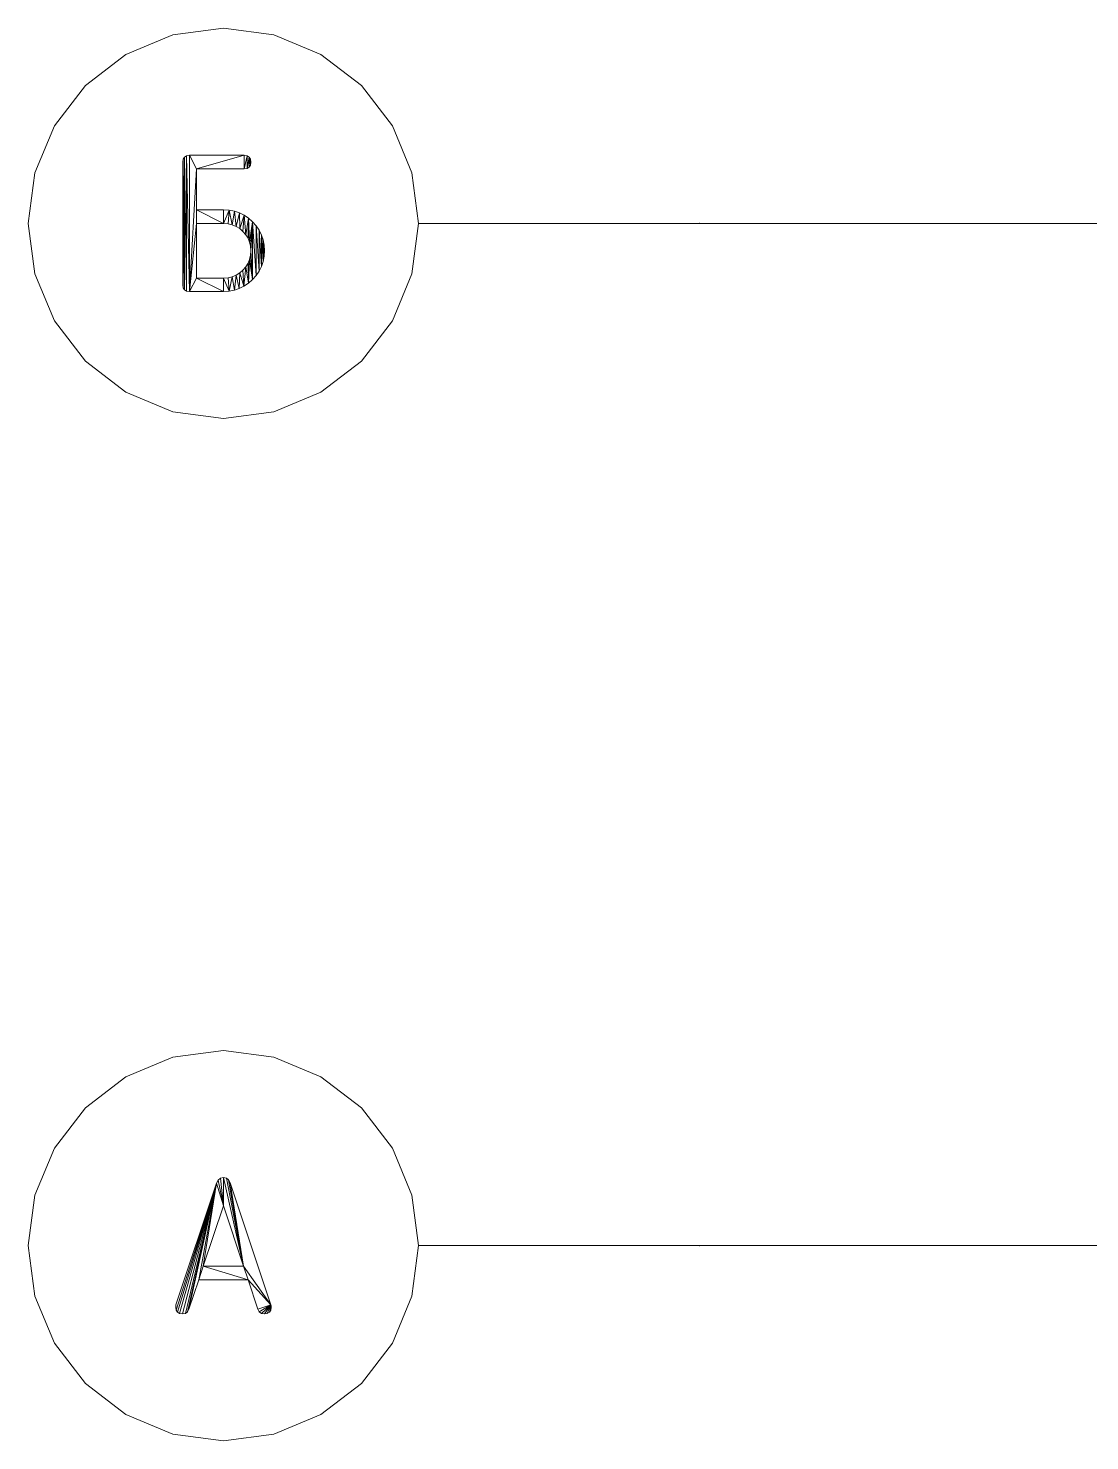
# Model space of a CAD drawing. Header units: millimetres. Extents: x 1039 to 86168, y -97507 to 20336.
# Drawn here: x 1159 to 3879, y 6601 to 10221 of the extents above; entities that cross this region are included whole.
import ezdxf

# ---------------------------------------------------------------- set-up
doc = ezdxf.new("R2010")
doc.units = ezdxf.units.MM
doc.header["$MEASUREMENT"] = 0
doc.layers.add('Элемент Модели - Оси', color=7, linetype='Continuous')
doc.layers.add('Элемент Модели - Оси_Ном._пера__1', color=7, linetype='Continuous', lineweight=15)
doc.layers.add('Элемент Модели - Оси_Ном._пера__7', color=7, linetype='Continuous', lineweight=15)

# ---------------------------------------------------------------- blocks, each defined once
blk = doc.blocks.new('Объект_A27E95C3-6CD6-4CAB-9AC1-A49552BC4E71')
at = {"layer": 'Элемент Модели - Оси_Ном._пера__1', "color": 7, "lineweight": 15}
for p, q in [((2159, 7100.8), (2879.8, 7100.8)), ((2879.8, 7100.8), (13587.9, 7100.8))]:
    blk.add_line(p, q, dxfattribs=at)
blk.add_point((2879.8, 7100.8), dxfattribs=at)
at = {"layer": 'Элемент Модели - Оси_Ном._пера__7', "color": 7, "lineweight": 15}
for p, q in [((1409, 7533.8), (1529.6, 7583.7)), ((1529.6, 7583.7), (1659, 7600.8)), ((1659, 7600.8), (1788.4, 7583.7)), ((1788.4, 7583.7), (1909, 7533.8)), ((1305.5, 7454.3), (1409, 7533.8)), ((1909, 7533.8), (2012.6, 7454.3)), ((1226, 7350.8), (1305.5, 7454.3)), ((2012.6, 7454.3), (2092.1, 7350.8)), ((1176.1, 7230.2), (1226, 7350.8)), ((2092.1, 7350.8), (2142, 7230.2)), ((1159, 7100.8), (1176.1, 7230.2)), ((2142, 7230.2), (2159, 7100.8)), ((1176.1, 6971.4), (1159, 7100.8)), ((2159, 7100.8), (2142, 6971.4)), ((2159, 7100.8), (2142, 6971.4)), ((1226, 6850.8), (1176.1, 6971.4)), ((2142, 6971.4), (2092.1, 6850.8)), ((2142, 6971.4), (2092.1, 6850.8)), ((1305.5, 6747.2), (1226, 6850.8)), ((2092.1, 6850.8), (2012.6, 6747.2)), ((2092.1, 6850.8), (2012.6, 6747.2)), ((1409, 6667.8), (1305.5, 6747.2)), ((2012.6, 6747.2), (1909, 6667.8)), ((1529.6, 6617.8), (1409, 6667.8)), ((1909, 6667.8), (1788.4, 6617.8)), ((1659, 6600.8), (1529.6, 6617.8)), ((1788.4, 6617.8), (1659, 6600.8))]:
    blk.add_line(p, q, dxfattribs=at)
at = {"layer": 'Элемент Модели - Оси', "lineweight": 0}
mesh = blk.add_polyface(dxfattribs=at)
corners = [(1781.3, 6943.2), (1780.3, 6935.6), (1777, 6930.1), (1771.6, 6926.9), (1764, 6925.8), (1756.5, 6927.1), (1751, 6931.1), (1747.4, 6937.7), (1722.3, 7013), (1595.9, 7013), (1570.8, 6937.7), (1567.2, 6931.1), (1561.7, 6927.1), (1554.2, 6925.8), (1546.6, 6926.9), (1541.2, 6930.1), (1537.9, 6935.6), (1536.8, 6943.2), (1537, 6946.2), (1537.6, 6948.8), (1641.6, 7261.1), (1645.7, 7268.8), (1651.5, 7273.5), (1659.1, 7275.1), (1666.6, 7273.6), (1672.4, 7269.1), (1676.3, 7261.6), (1780.5, 6948.8), (1781.1, 6946.2), (1659, 7202.8), (1607.5, 7048), (1710.6, 7048)]
mesh.append_faces([[corners[k] for k in face] for face in [(27, 8, 31), (20, 30, 9)]], dxfattribs={"vtx0": -1, "vtx1": -1, "vtx2": -1, "color": 1})
mesh.append_faces([[corners[k] for k in face] for face in [(27, 0, 1), (27, 1, 2), (27, 2, 3), (27, 3, 4), (27, 4, 5), (27, 5, 6), (27, 6, 7), (27, 7, 8), (23, 31, 29), (20, 29, 30), (30, 8, 9), (20, 9, 10), (20, 10, 11), (20, 11, 12), (20, 12, 13), (20, 13, 14), (20, 14, 15), (20, 15, 16)]], dxfattribs={"vtx0": -1, "vtx2": -1, "color": 1})
mesh.append_faces([[corners[k] for k in face] for face in [(17, 18, 16)]], dxfattribs={"vtx1": -1, "color": 1})
mesh.append_faces([[corners[k] for k in face] for face in [(26, 27, 31), (25, 26, 31), (24, 25, 31), (23, 24, 31), (22, 23, 29), (21, 22, 29), (20, 21, 29), (30, 31, 8), (19, 20, 16), (18, 19, 16)]], dxfattribs={"vtx1": -1, "vtx2": -1, "color": 1})
mesh.append_faces([[corners[k] for k in face] for face in [(27, 28, 0)]], dxfattribs={"vtx2": -1, "color": 1})
blk = doc.blocks.new('Объект_13EF4C14-6103-4802-A2D3-A0F02E190A79')
at = {"layer": 'Элемент Модели - Оси_Ном._пера__1', "color": 7, "lineweight": 15}
for p, q in [((2159, 9720.8), (2879.8, 9720.8)), ((2879.8, 9720.8), (13587.9, 9720.8))]:
    blk.add_line(p, q, dxfattribs=at)
blk.add_point((2879.8, 9720.8), dxfattribs=at)
at = {"layer": 'Элемент Модели - Оси_Ном._пера__7', "color": 7, "lineweight": 15}
for p, q in [((1529.6, 10203.7), (1659, 10220.8)), ((1659, 10220.8), (1788.4, 10203.7)), ((1409, 10153.8), (1529.6, 10203.7)), ((1788.4, 10203.7), (1909, 10153.8)), ((1305.5, 10074.3), (1409, 10153.8)), ((1909, 10153.8), (2012.6, 10074.3)), ((1226, 9970.8), (1305.5, 10074.3)), ((2012.6, 10074.3), (2092.1, 9970.8)), ((1176.1, 9850.2), (1226, 9970.8)), ((2092.1, 9970.8), (2142, 9850.2)), ((1159, 9720.8), (1176.1, 9850.2)), ((2142, 9850.2), (2159, 9720.8)), ((1176.1, 9591.4), (1159, 9720.8)), ((2159, 9720.8), (2142, 9591.4)), ((2159, 9720.8), (2142, 9591.4)), ((1226, 9470.8), (1176.1, 9591.4)), ((2142, 9591.4), (2092.1, 9470.8)), ((2142, 9591.4), (2092.1, 9470.8)), ((1305.5, 9367.2), (1226, 9470.8)), ((2092.1, 9470.8), (2012.6, 9367.2)), ((2092.1, 9470.8), (2012.6, 9367.2)), ((1409, 9287.8), (1305.5, 9367.2)), ((2012.6, 9367.2), (1909, 9287.8)), ((1529.6, 9237.8), (1409, 9287.8)), ((1909, 9287.8), (1788.4, 9237.8)), ((1659, 9220.8), (1529.6, 9237.8)), ((1788.4, 9237.8), (1659, 9220.8))]:
    blk.add_line(p, q, dxfattribs=at)
at = {"layer": 'Элемент Модели - Оси', "lineweight": 0}
mesh = blk.add_polyface(dxfattribs=at)
corners = [(1764.4, 9650.5), (1763.5, 9636.4), (1760.9, 9623), (1756.7, 9610.3), (1750.7, 9598.3), (1743, 9587), (1733.7, 9576.5), (1723.1, 9567.1), (1711.8, 9559.4), (1699.8, 9553.4), (1687.1, 9549.2), (1673.7, 9546.6), (1659.6, 9545.8), (1572.4, 9545.8), (1564.7, 9546.9), (1559.3, 9550.1), (1556, 9555.6), (1554.9, 9563.2), (1554.9, 9877.6), (1556, 9885.2), (1559.3, 9890.7), (1564.7, 9894), (1572.3, 9895.1), (1711.9, 9895.1), (1719.6, 9894), (1725, 9890.7), (1728.3, 9885.2), (1729.4, 9877.6), (1728.3, 9869.9), (1725, 9864.5), (1719.6, 9861.2), (1712, 9860.1), (1589.9, 9860.1), (1589.9, 9755.2), (1659.7, 9755.2), (1673.8, 9754.4), (1687.3, 9751.8), (1700, 9747.6), (1712, 9741.7), (1723.3, 9734), (1733.8, 9724.7), (1743.1, 9714.1), (1750.8, 9702.9), (1756.7, 9690.9), (1761, 9678.1), (1763.5, 9664.7), (1589.9, 9720.3), (1589.9, 9580.7), (1659.7, 9580.7), (1671.1, 9581.5), (1681.7, 9584), (1691.7, 9588), (1700.8, 9593.7), (1709.3, 9601), (1716.6, 9609.4), (1722.3, 9618.6), (1726.3, 9628.5), (1728.7, 9639.1), (1729.5, 9650.5), (1728.7, 9661.9), (1726.3, 9672.5), (1722.3, 9682.4), (1716.6, 9691.6), (1709.3, 9700.1), (1700.8, 9707.3), (1691.7, 9713), (1681.7, 9717), (1671.1, 9719.5), (1659.7, 9720.3)]
mesh.append_faces([[corners[k] for k in face] for face in [(18, 16, 17)]], dxfattribs={"vtx0": -1, "color": 1})
mesh.append_faces([[corners[k] for k in face] for face in [(40, 6, 58), (32, 46, 13), (22, 32, 13)]], dxfattribs={"vtx0": -1, "vtx1": -1, "vtx2": -1, "color": 1})
mesh.append_faces([[corners[k] for k in face] for face in [(44, 1, 2), (43, 2, 3), (42, 3, 4), (41, 4, 5), (40, 5, 6), (40, 58, 59), (40, 59, 60), (25, 28, 29), (56, 6, 7), (39, 60, 61), (25, 29, 30), (39, 61, 62), (24, 30, 31), (54, 7, 8), (38, 62, 63), (38, 63, 64), (52, 8, 9), (37, 64, 65), (51, 9, 10), (36, 65, 66), (50, 10, 11), (35, 66, 67), (35, 67, 68), (48, 11, 12), (23, 31, 32), (33, 68, 46), (47, 12, 13), (21, 13, 14), (20, 14, 15), (19, 15, 16)]], dxfattribs={"vtx0": -1, "vtx2": -1, "color": 1})
mesh.append_faces([[corners[k] for k in face] for face in [(44, 45, 1), (43, 44, 2), (42, 43, 3), (41, 42, 4), (40, 41, 5), (57, 58, 6), (56, 57, 6), (25, 26, 28), (39, 40, 60), (55, 56, 7), (24, 25, 30), (54, 55, 7), (38, 39, 62), (23, 24, 31), (53, 54, 8), (52, 53, 8), (37, 38, 64), (51, 52, 9), (36, 37, 65), (50, 51, 10), (35, 36, 66), (49, 50, 11), (48, 49, 11), (34, 35, 68), (33, 34, 68), (47, 48, 12), (46, 47, 13), (22, 23, 32), (21, 22, 13), (20, 21, 14), (19, 20, 15), (18, 19, 16)]], dxfattribs={"vtx1": -1, "vtx2": -1, "color": 1})
mesh.append_faces([[corners[k] for k in face] for face in [(45, 0, 1), (26, 27, 28)]], dxfattribs={"vtx2": -1, "color": 1})

msp = doc.modelspace()

# ---------------------------------------------------------------- block references
at = {"layer": 'Элемент Модели - Оси', "color": 8, "linetype": 'Continuous', "lineweight": 15}
for name in ['Объект_13EF4C14-6103-4802-A2D3-A0F02E190A79', 'Объект_A27E95C3-6CD6-4CAB-9AC1-A49552BC4E71']:
    msp.add_blockref(name, (0, 0), dxfattribs=at)

doc.saveas('drawing.dxf')
